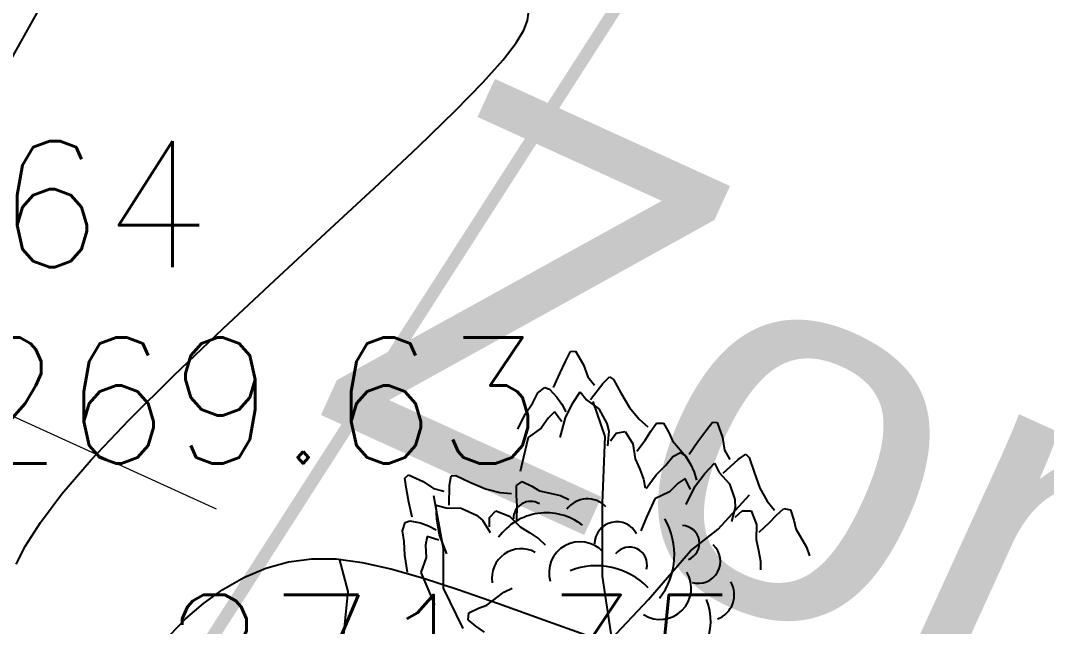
# Model space of a CAD drawing. Header units: millimetres. Extents: x 524954 to 526204, y 9523489 to 9524010.
# Drawn here: x 525398.25 to 525406.39, y 9523720.08 to 9523724.89 of the extents above; entities that cross this region are included whole.
import ezdxf

# ---------------------------------------------------------------- set-up
doc = ezdxf.new("R2010")
doc.units = ezdxf.units.MM
doc.header["$PDMODE"] = 32
doc.header["$PDSIZE"] = 0.5
doc.linetypes.add('ACAD_ISO12W100', pattern=[21, 12, -3, 0, -3, 0, -3])
for name, color, linetype in [('Arbre', 34, 'ACAD_ISO12W100'), ('Bord Fleuve', 4, 'ACAD_ISO12W100'), ('CN_01_00', 3, 'Continuous'), ('CN_10_00', 1, 'Continuous'), ('Route - Bretelle de sortie - Construction', 7, 'Continuous'), ('Route - Route de la corniche de Brazzaville - Textes - Arcs', 1, 'Continuous'), ('TopoAlt', 3, 'Continuous'), ('TOPOJIS', 7, 'Continuous')]:
    doc.layers.add(name, color=color, linetype=linetype)
doc.styles.add('Cotation', font='arial.ttf')
doc.styles.add('Simplex 1.0', font='Simplex.shx', dxfattribs={"width": 0.99, "height": 1})
doc.dimstyles.new('BRAZZAVILLE', dxfattribs={"dimtxt": 0.15, "dimasz": 0.2, "dimexe": 0.5, "dimexo": 0.5, "dimgap": 0.5, "dimtad": 0, "dimzin": 0, "dimdsep": 46, "dimtxsty": 'Cotation', "dimsah": 1, "dimcen": 0.1, "dimse1": 1, "dimse2": 1, "dimclrd": 1, "dimclre": 256, "dimclrt": 1, "dimaunit": 2, "dimazin": 0, "dimtfac": 1, "dimtdec": 4, "dimtofl": 0, "dimtmove": 0, "dimatfit": 1, "dimfxl": 1, "dimtolj": 1, "dimtzin": 0, "dimlwd": 0, "dimlwe": 0, "dimarcsym": 0})

# ---------------------------------------------------------------- blocks, each defined once
blk = doc.blocks.new('TCPOINT M')
at = {"color": 0}
blk.add_point((0, 0), dxfattribs=at)
at = {"layer": 'TopoAlt', "style": 'Simplex 1.0', "width": 0.99}
blk.add_attdef('ALT', (0.15, 0.15), '', height=1, dxfattribs=at)
blk = doc.blocks.new('v088')
at = {"color": 3, "linetype": 'Continuous'}
for p, q in [((-0.0239, 12.3184), (0.0161, 12.3965)), ((0.0161, 12.3965), (0.0546, 12.3999)), ((0.0546, 12.3999), (0.1184, 12.2906)), ((-0.0686, 12.2238), (-0.0239, 12.3184)), ((-0.1179, 12.1126), (-0.0686, 12.2238)), ((0.1184, 12.2906), (0.1522, 12.1952)), ((0.1522, 12.1952), (0.2074, 12.1313)), ((0.1746, 12.0155), (0.2717, 12.1435)), ((0.2717, 12.1435), (0.3242, 12.1966)), ((0.3242, 12.1966), (0.3557, 12.1751)), ((0.3557, 12.1751), (0.415, 12.0689)), ((-0.2828, 11.9912), (-0.2428, 12.0693)), ((-0.2428, 12.0693), (-0.1881, 12.111)), ((-0.1881, 12.111), (-0.1505, 12.0986)), ((-0.1505, 12.0986), (-0.0915, 12.0354)), ((0.0317, 11.9844), (0.0922, 12.0781)), ((0.0922, 12.0781), (0.1437, 12.0135)), ((0.415, 12.0689), (0.4841, 11.9528)), ((-0.344, 11.9013), (-0.2828, 11.9912)), ((-0.0915, 12.0354), (-0.0536, 11.98)), ((-0.0536, 11.98), (-0.0225, 11.9193)), ((-0.0252, 11.8718), (0.0317, 11.9844)), ((0.1437, 12.0135), (0.2395, 11.9416)), ((-0.4033, 11.7804), (-0.344, 11.9013)), ((-0.1123, 11.9179), (-0.1618, 11.8694)), ((-0.0542, 11.8389), (-0.1123, 11.9179)), ((0.2395, 11.9416), (0.3048, 11.8248)), ((0.4841, 11.9528), (0.5601, 11.8616)), ((-0.1618, 11.8694), (-0.2169, 11.7884)), ((-0.066, 11.7153), (-0.0252, 11.8718)), ((0.3048, 11.8248), (0.32, 11.7651)), ((0.5601, 11.8616), (0.6304, 11.8005)), ((0.6527, 11.7656), (0.6994, 11.8293)), ((0.6994, 11.8293), (0.7544, 11.828)), ((0.7544, 11.828), (0.796, 11.7537)), ((1.0886, 11.7676), (1.1424, 11.8368)), ((1.1424, 11.8368), (1.1809, 11.833)), ((1.1809, 11.833), (1.2232, 11.7138)), ((-0.2169, 11.7884), (-0.3202, 11.714)), ((0.32, 11.7651), (0.3106, 11.6498)), ((0.3344, 11.6895), (0.378, 11.7487)), ((0.378, 11.7487), (0.4498, 11.7623)), ((0.4498, 11.7623), (0.5114, 11.6644)), ((0.6075, 11.6944), (0.6527, 11.7656)), ((0.796, 11.7537), (0.824, 11.6885)), ((1.027, 11.683), (1.0886, 11.7676)), ((-0.3202, 11.714), (-0.3572, 11.5582)), ((0.5114, 11.6644), (0.5299, 11.5465)), ((0.5418, 11.6075), (0.6075, 11.6944)), ((0.824, 11.6885), (0.9344, 11.5607)), ((0.9578, 11.583), (1.027, 11.683)), ((1.2232, 11.7138), (1.2386, 11.6137)), ((0.7732, 11.4945), (0.827, 11.5637)), ((0.827, 11.5637), (0.8886, 11.5945)), ((0.8886, 11.5945), (0.9232, 11.5753)), ((0.9232, 11.5753), (0.9693, 11.5022)), ((1.2386, 11.6137), (1.2809, 11.5407)), ((1.3463, 11.5407), (1.4079, 11.583)), ((1.4079, 11.583), (1.4348, 11.556)), ((-0.3572, 11.5582), (-0.3824, 11.4437)), ((0.5299, 11.5465), (0.5653, 11.4632)), ((0.6962, 11.4176), (0.7732, 11.4945)), ((0.9344, 11.5607), (0.97, 11.497)), ((0.9693, 11.5022), (0.9963, 11.4406)), ((1.0809, 11.4291), (1.1578, 11.5099)), ((1.1578, 11.5099), (1.1963, 11.4368)), ((1.2271, 11.433), (1.3463, 11.5407)), ((1.4348, 11.556), (1.4733, 11.4406)), ((-1.2987, 11.3921), (-1.2695, 11.4174)), ((-1.2695, 11.4174), (-1.1537, 11.3664)), ((-0.9434, 11.3371), (-0.9319, 11.4109)), ((-0.9319, 11.4109), (-0.8938, 11.412)), ((-0.8938, 11.412), (-0.7835, 11.3608)), ((0.5653, 11.4632), (0.5962, 11.3829)), ((0.6155, 11.3099), (0.6962, 11.4176)), ((0.9963, 11.4406), (1.0155, 11.3753)), ((1.004, 11.3291), (1.0809, 11.4291)), ((1.1963, 11.4368), (1.2771, 11.3483)), ((1.4733, 11.4406), (1.5194, 11.3137)), ((-1.2853, 11.3054), (-1.2987, 11.3921)), ((-1.1537, 11.3664), (-1.0704, 11.3089)), ((-0.9469, 11.1764), (-0.9434, 11.3371)), ((-0.7835, 11.3608), (-0.6595, 11.3072)), ((-0.4131, 11.2545), (-0.4126, 11.3334)), ((-0.4126, 11.3334), (-0.3673, 11.3647)), ((-0.3673, 11.3647), (-0.2901, 11.3288)), ((-0.2901, 11.3288), (-0.2291, 11.2925)), ((0.5962, 11.3829), (0.6091, 11.3149)), ((0.8693, 11.3522), (0.8001, 11.2829)), ((0.927, 11.3906), (0.8693, 11.3522)), ((0.9693, 11.3022), (0.927, 11.3906)), ((0.9347, 11.1829), (1.004, 11.3291)), ((1.2771, 11.3483), (1.3194, 11.2214)), ((-1.266, 11.2026), (-1.2853, 11.3054)), ((-1.0704, 11.3089), (-0.9882, 11.2895)), ((-0.6595, 11.3072), (-0.5444, 11.2779)), ((-0.5444, 11.2779), (-0.4516, 11.2697)), ((-0.4079, 11.1703), (-0.4131, 11.2545)), ((-0.2291, 11.2925), (-0.0648, 11.2537)), ((-0.0648, 11.2537), (0.0014, 11.223)), ((0.8001, 11.2829), (0.6847, 11.2291)), ((1.5194, 11.3137), (1.5771, 11.2099)), ((-1.2408, 11.0836), (-1.266, 11.2026)), ((-1.0503, 11.1789), (-0.9708, 11.1567)), ((-1.0444, 11.0675), (-1.0503, 11.1789)), ((-0.9708, 11.1567), (-0.851, 11.1547)), ((-0.851, 11.1547), (-0.7296, 11.0984)), ((-0.4102, 11.0614), (-0.4079, 11.1703)), ((0.6847, 11.2291), (0.6193, 11.0829)), ((1.3232, 11.1598), (1.2925, 11.0483)), ((1.3194, 11.2214), (1.3232, 11.1598)), ((1.5771, 11.2099), (1.6348, 11.1368)), ((-0.7296, 11.0984), (-0.6822, 11.0589)), ((-0.6263, 11.0061), (-0.6257, 11.0796)), ((-0.6257, 11.0796), (-0.5755, 11.1328)), ((-0.5755, 11.1328), (-0.4682, 11.0896)), ((-0.4682, 11.0896), (-0.3841, 11.005)), ((0.6193, 11.0829), (0.5731, 10.9752)), ((1.3232, 11.0829), (1.3771, 11.1329)), ((1.3771, 11.1329), (1.4502, 11.1329)), ((1.4502, 11.1329), (1.4925, 11.0252)), ((1.5925, 11.0368), (1.6502, 11.0983)), ((1.6502, 11.0983), (1.7079, 11.1522)), ((1.7079, 11.1522), (1.7617, 11.1406)), ((1.7617, 11.1406), (1.7887, 11.0598)), ((-1.3166, 10.9752), (-1.2967, 11.0411)), ((-1.2967, 11.0411), (-1.2589, 11.0531)), ((-1.2589, 11.0531), (-1.1741, 11.0365)), ((-1.1741, 11.0365), (-1.1109, 11.0139)), ((-1.1109, 11.0139), (-1.0501, 10.983)), ((-1.0245, 10.9429), (-1.0444, 11.0675)), ((-0.6822, 11.0589), (-0.6222, 10.96)), ((-0.3841, 11.005), (-0.3065, 10.9583)), ((1.4925, 11.0252), (1.4886, 10.906)), ((1.5117, 10.9637), (1.5925, 11.0368)), ((1.7887, 11.0598), (1.8041, 10.9906)), ((-1.3032, 10.8885), (-1.3166, 10.9752)), ((-1.122, 10.9292), (-1.1336, 10.8608)), ((-1.0286, 10.8992), (-1.122, 10.9292)), ((-0.9657, 10.7922), (-1.0245, 10.9429)), ((-0.3065, 10.9583), (-0.2344, 10.9114)), ((-0.2344, 10.9114), (-0.1841, 10.8638)), ((1.8041, 10.9906), (1.8887, 10.8444)), ((-1.3, 10.7798), (-1.3032, 10.8885)), ((-1.1336, 10.8608), (-1.1308, 10.7629)), ((1.4886, 10.906), (1.5079, 10.8175)), ((1.8887, 10.8444), (1.9118, 10.7752)), ((-1.2771, 10.6471), (-1.3, 10.7798)), ((-1.1308, 10.7629), (-1.1708, 10.642)), ((1.5079, 10.8175), (1.5233, 10.7329)), ((1.5233, 10.7329), (1.5233, 10.6636)), ((-1.1708, 10.642), (-1.1094, 10.4942)), ((-0.514, 10.4875), (-0.4484, 10.5194)), ((-1.1094, 10.4942), (-1.0628, 10.3867)), ((-0.648, 10.3846), (-0.514, 10.4875)), ((-0.7912, 10.3231), (-0.7146, 10.3603)), ((-0.7146, 10.3603), (-0.648, 10.3846)), ((-0.7957, 10.2682), (-0.7912, 10.3231)), ((-0.7348, 10.218), (-0.7957, 10.2682)), ((-0.6662, 10.1688), (-0.7348, 10.218))]:
    blk.add_line(p, q, dxfattribs=at)
at = {"linetype": 'Continuous'}
for p, q in [((0.2897, 11.7219), (0.1969, 11.9998)), ((0.2697, 11.1929), (0.2897, 11.7219)), ((-0.9914, 10.8307), (-1.0686, 11.252)), ((1.1882, 10.9882), (1.4374, 11.2608)), ((0.2693, 10.6145), (0.2697, 11.1929)), ((0.9679, 10.8157), (1.1882, 10.9882)), ((-0.9911, 10.5198), (-0.9914, 10.8307)), ((-1.7492, 10.4915), (-1.8168, 10.7513)), ((0.6339, 10.4293), (0.9679, 10.8157)), ((0.3448, 10.1217), (0.2693, 10.6145)), ((-0.8352, 10.1996), (-0.9911, 10.5198)), ((-1.8059, 9.9306), (-1.7492, 10.4915)), ((0.3358, 10.1122), (0.6339, 10.4293))]:
    blk.add_line(p, q, dxfattribs=at)
at = {"color": 3, "linetype": 'Continuous'}
for centre, major_axis, start_param, end_param in [((-0.3005, 11.0717), (0.0964, 0.0964), 0.254619, 2.377018), ((0.1501, 11.0237), (0.1445, 0.1445), 6.263619, 7.998733), ((-0.1756, 10.6509), (0.3298, 0.3298), 0.12682, 1.733702), ((0.3829, 10.8698), (-0.1246, 0.1246), 4.396235, 7.060094), ((0.2754, 10.7857), (0.3995, 0.3995), 4.836335, 6.022049), ((0.8987, 10.8757), (0.099, 0.099), 4.31771, 7.031286), ((0.0911, 10.6412), (0.1741, 0.1741), 6.236163, 8.918901), ((-0.3757, 10.5998), (0.1641, 0.1641), 0.282297, 2.520721), ((0.4834, 10.7051), (-0.099, 0.099), 3.680741, 6.394318), ((1.0287, 10.7332), (-0.1246, 0.1246), 2.081137, 4.744996), ((0.2226, 10.1318), (-0.3995, 0.3995), 4.689978, 5.875693), ((0.7276, 10.5169), (-0.1741, 0.1741), 1.793126, 4.475865), ((1.1114, 10.4666), (-0.1445, 0.1445), 2.713295, 4.448408), ((0.6623, 10.2582), (-0.3298, 0.3298), 2.69514, 4.302022)]:
    blk.add_ellipse(centre, major_axis=major_axis, ratio=1, start_param=start_param, end_param=end_param, dxfattribs=at)
blk = doc.blocks.new('*D61')
at = {"layer": 'Defpoints', "color": 0, "transparency": 16777216}
for p in [(525446.5789, 9523699.6918), (525365.7433, 9523685.9106), (525427.473, 9523657.7743)]:
    blk.add_point(p, dxfattribs=at)
at = {"layer": 'Route - Bretelle de sortie - Construction', "color": 1, "lineweight": 0, "transparency": 16777216}
for p, q in [((525365.9507, 9523686.3656), (525385.0566, 9523728.283)), ((525387.579, 9523726.5838), (525399.8001, 9523721.0135)), ((525443.8491, 9523700.936), (525431.628, 9523706.5064)), ((525427.6803, 9523658.2293), (525446.7862, 9523700.1467))]:
    blk.add_line(p, q, dxfattribs=at)
at = {"layer": 'Route - Bretelle de sortie - Construction', "color": 1, "transparency": 16777216}
for points in [[(525387.7864, 9523727.0388), (525387.3716, 9523726.1289), (525384.8492, 9523727.8281)], [(525444.0564, 9523701.391), (525443.6417, 9523700.4811), (525446.5789, 9523699.6918)]]:
    blk.add_solid(points, dxfattribs=at)
at = {"layer": 'Route - Bretelle de sortie - Construction', "color": 1, "transparency": 16777216, "insert": (525415.714, 9523713.7599), "char_height": 3, "attachment_point": 5, "rotation": 335.49657, "style": 'Cotation'}
blk.add_mtext("\\A1;Zone d'acélération\\P70.00 m", dxfattribs=at)

msp = doc.modelspace()

# ---------------------------------------------------------------- hatches: boundary and pattern name
at = {"layer": 'Bord Fleuve', "ltscale": 0.5}
h = msp.add_hatch(dxfattribs=at)
h.set_pattern_fill('ANSI33', color=135, scale=2, angle=15, style=0)
edge = h.paths.add_edge_path()
edge.add_line((525439.3507, 9523820.3804), (525429.4285, 9523796.0204))
edge.add_line((525429.4285, 9523796.0204), (525428.8842, 9523788.1014))
edge.add_line((525428.8842, 9523788.1014), (525428.3528, 9523783.6129))
edge.add_line((525428.3528, 9523783.6129), (525432.3447, 9523771.0442))
edge.add_line((525432.3447, 9523771.0442), (525425.1553, 9523761.3956))
edge.add_line((525425.1553, 9523761.3956), (525425.603, 9523757.8565))
edge.add_line((525425.603, 9523757.8565), (525425.3921, 9523752.7675))
edge.add_line((525425.3921, 9523752.7675), (525425.5312, 9523737.2692))
edge.add_line((525425.5312, 9523737.2692), (525420.1733, 9523734.2416))
edge.add_line((525420.1733, 9523734.2416), (525409.2311, 9523730.8373))
edge.add_line((525409.2311, 9523730.8373), (525403.1497, 9523725.2617))
edge.add_line((525403.1497, 9523725.2617), (525399.3115, 9523719.2787))
edge.add_line((525399.3115, 9523719.2787), (525398.4707, 9523717.2039))
edge.add_line((525398.4707, 9523717.2039), (525387.3234, 9523716.7674))
edge.add_line((525387.3234, 9523716.7674), (525379.7428, 9523715.4168))
edge.add_line((525439.3507, 9523820.3804), (525412.0291, 9523831.392))
edge.add_line((525412.0291, 9523831.392), (525397.6744, 9523844.8293))
edge.add_line((525397.6744, 9523844.8293), (525370.0416, 9523852.8917))
edge.add_line((525370.0416, 9523852.8917), (525354.138, 9523871.2241))
edge.add_line((525335.0465, 9523740.9341), (525335.464, 9523745.7879))
edge.add_line((525335.464, 9523745.7879), (525334.8238, 9523749.4829))
edge.add_line((525334.8238, 9523749.4829), (525332.9783, 9523755.8789))
edge.add_line((525332.9783, 9523755.8789), (525332.0897, 9523761.9372))
edge.add_line((525332.0897, 9523761.9372), (525333.4824, 9523768.6592))
edge.add_line((525333.4824, 9523768.6592), (525335.7546, 9523783.4262))
edge.add_line((525335.7546, 9523783.4262), (525345.5673, 9523814.1674))
edge.add_line((525345.5673, 9523814.1674), (525355.2016, 9523841.7229))
edge.add_line((525355.2016, 9523841.7229), (525358.1589, 9523858.2542))
edge.add_line((525358.1589, 9523858.2542), (525357.8909, 9523860.4348))
edge.add_line((525357.8909, 9523860.4348), (525354.138, 9523871.2241))
edge.add_line((525335.0725, 9523740.9319), (525368.6438, 9523722.0724))
edge.add_line((525368.6438, 9523722.0724), (525369.7487, 9523720.9808))
edge.add_line((525369.7487, 9523720.9808), (525379.7428, 9523715.4168))

# ---------------------------------------------------------------- linework, layer by layer
at = {"layer": 'Bord Fleuve', "ltscale": 0.35, "flags": 128}
msp.add_lwpolyline([(525439.3507, 9523820.3804, 0.1, 0.1, 0), (525429.4285, 9523796.0204, 0.1, 0.1, 0), (525428.8842, 9523788.1014, 0.1, 0.1, 0), (525428.3528, 9523783.6129, 0.1, 0.1, 0), (525432.3447, 9523771.0442, 0.1, 0.1, 0), (525425.1553, 9523761.3956, 0.1, 0.1, 0), (525425.603, 9523757.8565, 0.1, 0.1, 0), (525425.3921, 9523752.7675, 0.1, 0.1, 0), (525425.5312, 9523737.2692, 0.1, 0.1, 0), (525420.1733, 9523734.2416, 0.1, 0.1, 0), (525409.2311, 9523730.8373, 0.1, 0.1, 0), (525403.1497, 9523725.2617, 0.1, 0.1, 0), (525399.3115, 9523719.2787, 0.1, 0.1, 0), (525398.4707, 9523717.2039, 0.1, 0.1, 0), (525387.3234, 9523716.7674, 0.1, 0.1, 0), (525379.7428, 9523715.4168, 0.1, 0.1, 0)], format="xyseb", dxfattribs=at)
at = {"layer": 'CN_01_00', "elevation": 271, "flags": 128}
msp.add_lwpolyline([(525399.4326, 9523720.0102), (525399.5577, 9523720.1395), (525399.6992, 9523720.2613), (525399.8545, 9523720.3716), (525400.0207, 9523720.4662), (525400.1953, 9523720.5412), (525400.3755, 9523720.5923), (525400.56, 9523720.6166), (525400.7529, 9523720.6144), (525400.9599, 9523720.5874), (525401.1865, 9523720.5369), (525401.4384, 9523720.4646), (525401.7212, 9523720.3718), (525402.0403, 9523720.26), (525402.4016, 9523720.1308), (525402.8076, 9523719.9861)], dxfattribs=at)
at = {"layer": 'CN_10_00', "elevation": 270, "flags": 128}
msp.add_lwpolyline([(525398.2134, 9523720.5722), (525398.2889, 9523720.72), (525398.4066, 9523720.9049), (525398.5766, 9523721.1308), (525398.8092, 9523721.4014), (525399.1098, 9523721.7178), (525399.4646, 9523722.0694), (525399.8552, 9523722.4429), (525400.2631, 9523722.8249), (525400.6698, 9523723.2021), (525401.0568, 9523723.561), (525401.4058, 9523723.8884), (525401.6981, 9523724.1709), (525401.9203, 9523724.3986), (525402.078, 9523724.5761), (525402.182, 9523724.7115), (525402.2428, 9523724.8128), (525402.2712, 9523724.8881), (525402.2779, 9523724.9455)], dxfattribs=at)
at = {"layer": 'Route - Route de la corniche de Brazzaville - Textes - Arcs'}
msp.add_line((525369.5712, 9523673.4563), (525403.7484, 9523734.5457), dxfattribs=at)

# ---------------------------------------------------------------- block references
at = {"layer": 'Arbre'}
msp.add_blockref('v088', (525402.5967, 9523709.8638), dxfattribs=at)
at = {"layer": 'TOPOJIS'}
ref = msp.add_blockref('TCPOINT M', (525395.0327, 9523722.8802, 269.64), dxfattribs=at)
ref.add_attrib('ALT', '269.64', (525395.0827, 9523722.9302, 269.64), dxfattribs={"layer": 'TopoAlt', "height": 1, "style": 'Simplex 1.0', "width": 0.99})
ref = msp.add_blockref('TCPOINT M', (525397.6832, 9523721.3226, 269.63), dxfattribs=at)
ref.add_attrib('ALT', '269.63', (525397.7332, 9523721.3726, 269.63), dxfattribs={"layer": 'TopoAlt', "height": 1, "style": 'Simplex 1.0', "width": 0.99})
ref = msp.add_blockref('TCPOINT M', (525399.3115, 9523719.2787, 271.35), dxfattribs=at)
ref.add_attrib('ALT', '271.35', (525399.3615, 9523719.3287, 271.35), dxfattribs={"layer": 'TopoAlt', "height": 1, "style": 'Simplex 1.0', "width": 0.99})

# ---------------------------------------------------------------- dimensions: what is measured, and where the dimension line sits
at = {"layer": 'Route - Bretelle de sortie - Construction'}
dim = msp.add_aligned_dim(p1=(525365.7433, 9523685.9106), p2=(525427.473, 9523657.7743), distance=46.0663, text="Zone d'acélération\\P70.00 m", dimstyle='BRAZZAVILLE', override={"dimtxt": 3, "dimasz": 3, "dimse1": 0, "dimse2": 0, "dimclre": 1}, dxfattribs=at)
dim.commit()
dim.dimension.update_dxf_attribs({"geometry": '*D61', "text_midpoint": (525415.714, 9523713.7599)})

doc.saveas('drawing.dxf')
